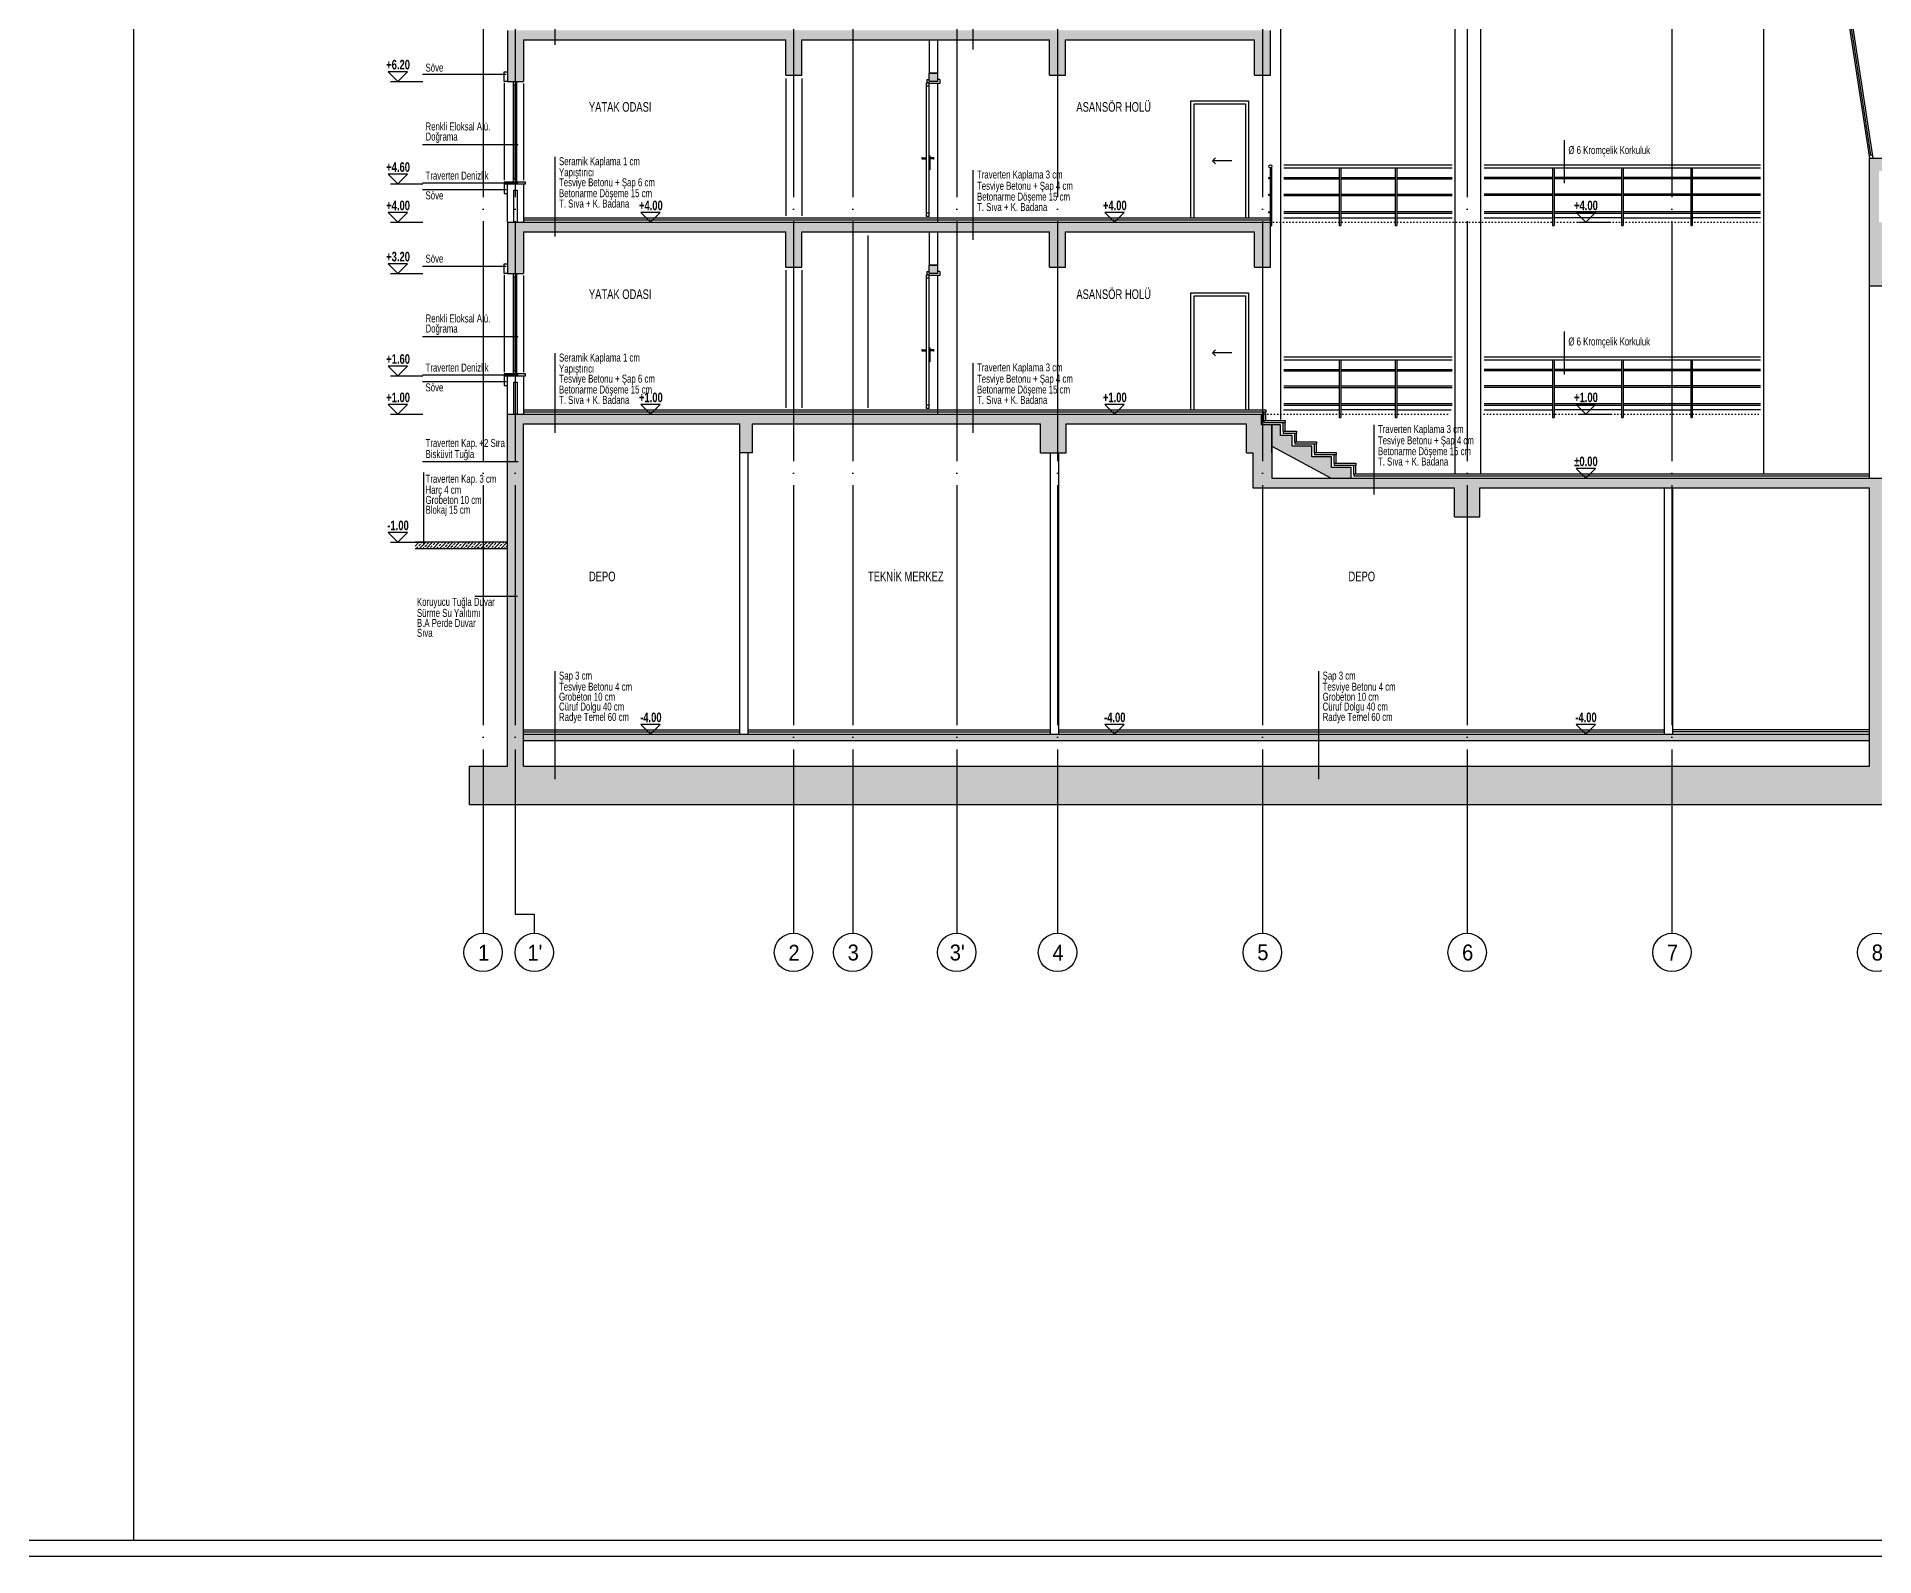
# Model space of a CAD drawing. Extents: x 460786 to 545292, y 30998 to 41694.
# Drawn here: x 505589 to 508460, y 37194 to 39568 of the extents above; entities that cross this region are included whole.
import ezdxf
from ezdxf.enums import TextEntityAlignment as Align

# ---------------------------------------------------------------- set-up
doc = ezdxf.new("R2010")
doc.units = 0
doc.header["$LTSCALE"] = 50
doc.header["$MEASUREMENT"] = 0
doc.linetypes.add('DASHDOT', pattern=[5.5, 5, -0.25, 0, -0.25])
doc.linetypes.add('DASHED', pattern=[0.1, 0, -0.1])
doc.layers.get('0').update_dxf_attribs({"linetype": 'CONTINUOUS'})
for name, color, linetype in [('A-Aks Balonu', 2, 'CONTINUOUS'), ('A-Aks Dikey', 12, 'DASHDOT'), ('A-Betonarme', 6, 'CONTINUOUS'), ('A-Cam', 160, 'CONTINUOUS'), ('A-Dash', 9, 'DASHED'), ('A-Duvar', 7, 'CONTINUOUS'), ('A-Gör 2', 40, 'CONTINUOUS'), ('A-Gör 3', 25, 'CONTINUOUS'), ('A-Gör 4', 75, 'CONTINUOUS'), ('A-Kaplama', 133, 'CONTINUOUS'), ('A-Kapı', 2, 'CONTINUOUS'), ('A-Kot', 3, 'CONTINUOUS'), ('A-Lejant', 23, 'CONTINUOUS'), ('A-Malzeme', 32, 'CONTINUOUS'), ('A-Tarama 1', 9, 'CONTINUOUS'), ('A-Yazı 1', 200, 'CONTINUOUS')]:
    doc.layers.add(name, color=color, linetype=linetype)
doc.styles.add('blkan', font='arial.ttf', dxfattribs={"width": 0.9, "height": 12.5})
doc.styles.get("Standard").update_dxf_attribs({"font": 'arial.ttf', "width": 0.9})
doc.styles.add('YAZI', font='arialbd.ttf', dxfattribs={"width": 0.9, "height": 150})
pattern_1 = [(225, (46068.436, 5507.0595), (5.30330086, -5.30330086), []), (225, (46063.133, 5507.0595), (5.30330086, -5.30330086), [3.75, -1.875])]

# ---------------------------------------------------------------- blocks, each defined once
blk = doc.blocks.new('aks')
blk.add_circle((-0.8, 38.6), 60)
at = {"width": 0.9}
blk.add_attdef('AKSNO', text='', height=50, dxfattribs=at).set_placement((-0.8, 38.6), align=Align.MIDDLE_CENTER)
blk = doc.blocks.new('A$C669F49F8')
at = {"layer": 'A-Betonarme', "ltscale": 20}
blk.add_line((24.7, 220), (11.7, 220), dxfattribs=at)
at = {"layer": 'A-Kapı', "ltscale": 20}
for p, q in [((11.7, 218), (7.5, 218)), ((7.5, 9), (7.5, 218)), ((11.7, 212.8), (7.5, 212.8)), ((8.2, 223), (8.2, 218)), ((8.2, 223), (11.7, 223)), ((8.2, 218), (11.7, 218)), ((11.7, 9), (11.7, 218)), ((11.7, 218), (11.7, 217)), ((28.2, 217), (11.7, 217)), ((28.2, 223), (24.7, 223)), ((24.7, 217), (24.7, 0)), ((28.2, 223), (28.2, 217)), ((11.7, 14.2), (7.5, 14.2)), ((11.7, 9), (7.5, 9))]:
    blk.add_line(p, q, dxfattribs=at)
at = {"layer": 'A-Kapı'}
for p, q in [((1, 101), (2, 101)), ((1, 101), (5.7, 101)), ((1, 99), (5.7, 99)), ((5.7, 101), (5.7, 99)), ((6.7, 100.9), (5.7, 100.9)), ((6.7, 99.1), (5.7, 99.1)), ((6.7, 104), (6.7, 82)), ((6.7, 104), (7.5, 104)), ((12.5, 104), (11.7, 104)), ((12.5, 104), (12.5, 82)), ((12.5, 100.9), (13.5, 100.9)), ((12.5, 99.1), (13.5, 99.1)), ((13.5, 101), (13.5, 99)), ((18.2, 101), (13.5, 101)), ((18.2, 99), (13.5, 99)), ((18.2, 101), (17.2, 101)), ((6.7, 82), (7.5, 82)), ((12.5, 82), (11.7, 82))]:
    blk.add_line(p, q, dxfattribs=at)
for centre, start, end in [((1, 100), 90, 270), ((18.2, 100), 270, 90)]:
    blk.add_arc(centre, 1, start, end, dxfattribs=at)
blk = doc.blocks.new('kot-k')
for p, q in [((9.4, 0), (-32.7, 0)), ((-12.6, 12.6), (12.6, 12.6)), ((0, 0), (-12.6, 12.6)), ((0, 0), (12.6, 12.6))]:
    blk.add_line(p, q)
at = {"style": 'YAZI', "width": 0.7}
blk.add_attdef('KOT', text='', height=12.5, dxfattribs=at).set_placement((0, 22), align=Align.MIDDLE_CENTER)

msp = doc.modelspace()

# ---------------------------------------------------------------- hatches: boundary and pattern name
at = {"layer": 'A-Tarama 1'}
h = msp.add_hatch(dxfattribs=at)
h.set_pattern_fill('ANSI33', color=256, scale=30, angle=180, style=0)
h.set_pattern_definition(pattern_1)
h.paths.add_polyline_path([(515771.99, 38428.33), (515711.99, 38428.33), (515711.99, 38878.33), (514555.52, 38878.33), (514555.52, 38833.33), (513227.52, 38833.33), (513227.52, 38878.33), (511390.02, 38878.33), (511390.02, 38818.33), (511420.02, 38818.33), (511420.02, 38863.33), (511840.52, 38863.33), (511840.52, 38818.33), (511870.52, 38818.33), (511870.52, 38863.33), (512292.52, 38863.33), (512292.52, 38818.33), (512322.52, 38818.33), (512322.52, 38863.33), (512745.52, 38863.33), (512745.52, 38818.33), (512775.52, 38818.33), (512775.52, 38863.33), (513197.52, 38863.33), (513197.52, 38818.33), (513227.52, 38818.33), (514585.52, 38818.33), (514585.52, 38863.33), (515008.52, 38863.33), (515008.52, 38818.33), (515038.52, 38818.33), (515038.52, 38863.33), (515460.52, 38863.33), (515460.52, 38818.33), (515490.52, 38818.33), (515490.52, 38863.33), (515686.95, 38863.33), (515686.95, 38428.33), (508507.02, 38428.33), (508507.02, 38863.33), (508793.52, 38863.33), (508793.52, 38818.33), (508833.52, 38818.33), (508833.52, 38863.33), (509113.52, 38863.33), (509113.52, 38818.33), (509153.52, 38818.33), (509153.52, 38863.33), (509426.02, 38863.33), (509426.02, 38818.33), (509466.02, 38818.33), (509466.02, 38878.33), (508482.02, 38878.33), (508482.02, 38428.33), (508477.02, 38428.33), (508477.02, 38878.33), (507518.52, 38878.33), (507518.52, 38961.63), (507502.02, 38961.63), (507502.02, 38978.33), (506324.02, 38978.33), (506324.02, 38428.33), (506264.02, 38428.33), (506264.02, 38368.33), (515771.99, 38368.33)])
h.paths.add_polyline_path([(506349.02, 38428.33), (506349.02, 38963.33), (506687.02, 38963.33), (506687.02, 38918.33), (506707.02, 38918.33), (506707.02, 38963.33), (507157.02, 38963.33), (507157.02, 38918.33), (507197.02, 38918.33), (507197.02, 38963.33), (507478.52, 38963.33), (507478.52, 38918.33), (507488.52, 38918.33), (507488.52, 38863.33), (507803.52, 38863.33), (507803.52, 38818.33), (507843.52, 38818.33), (507843.52, 38863.33), (508452.02, 38863.33), (508452.02, 38428.33)], flags=16)
h.paths.add_polyline_path([(507611.81, 38911.65), (507581.02, 38911.65), (507581.02, 38928.31), (507550.1, 38928.31), (507550.1, 38944.97), (507532.02, 38944.97), (507532.02, 38961.63), (507518.52, 38961.63), (507518.52, 38928.32), (507611.09, 38878.33), (507642.49, 38878.33), (507642.49, 38894.99), (507611.81, 38894.99)], flags=16)
h.paths.add_polyline_path([(506784.02, 39263.33), (507171.02, 39263.33), (507171.02, 39208.33), (507196.02, 39208.33), (507196.02, 39263.33), (507491.02, 39263.33), (507491.02, 39208.33), (507516.02, 39208.33), (507516.02, 39278.33), (506324.02, 39278.33), (506324.02, 39198.33), (506349.02, 39198.33), (506349.02, 39263.33), (506759.02, 39263.33), (506759.02, 39208.33), (506784.02, 39208.33)])
h.paths.add_polyline_path([(506996.02, 39211.33), (506983.02, 39211.33), (506983.02, 39198.33), (506996.02, 39198.33)], flags=17)
h.paths.add_polyline_path([(506784.02, 39563.33), (507171.02, 39563.33), (507171.02, 39508.33), (507196.02, 39508.33), (507196.02, 39563.33), (507491.02, 39563.33), (507491.02, 39508.33), (507516.02, 39508.33), (507516.02, 39578.33), (506324.02, 39578.33), (506324.02, 39498.33), (506349.02, 39498.33), (506349.02, 39563.33), (506759.02, 39563.33), (506759.02, 39508.33), (506784.02, 39508.33)])
h.paths.add_polyline_path([(506996.02, 39511.33), (506983.02, 39511.33), (506983.02, 39498.33), (506996.02, 39498.33)], flags=17)
h.paths.add_polyline_path([(506784.02, 39863.33), (507171.02, 39863.33), (507171.02, 39808.33), (507196.02, 39808.33), (507196.02, 39863.33), (507491.02, 39863.33), (507491.02, 39808.33), (507516.02, 39808.33), (507516.02, 39878.33), (506324.02, 39878.33), (506324.02, 39798.33), (506349.02, 39798.33), (506349.02, 39863.33), (506759.02, 39863.33), (506759.02, 39808.33), (506784.02, 39808.33)])
h.paths.add_polyline_path([(506784.02, 40163.33), (507171.02, 40163.33), (507171.02, 40108.33), (507196.02, 40108.33), (507196.02, 40163.33), (507491.02, 40163.33), (507491.02, 40108.33), (507516.02, 40108.33), (507516.02, 40178.33), (506324.02, 40178.33), (506324.02, 40098.33), (506349.02, 40098.33), (506349.02, 40163.33), (506759.02, 40163.33), (506759.02, 40108.33), (506784.02, 40108.33)])
h.paths.add_polyline_path([(506996.02, 40111.33), (506983.02, 40111.33), (506983.02, 40098.33), (506996.02, 40098.33)], flags=17)
h.paths.add_polyline_path([(506996.02, 39811.33), (506983.02, 39811.33), (506983.02, 39798.33), (506996.02, 39798.33)], flags=17)
h.paths.add_polyline_path([(507196.02, 40463.33), (507491.02, 40463.33), (507491.02, 40408.33), (507532.02, 40408.33), (507532.02, 40428.33), (507516.02, 40428.33), (507516.02, 40478.33), (506299.02, 40478.33), (506299.02, 40638.33), (506249.02, 40638.33), (506249.02, 40618.33), (506274.02, 40618.33), (506274.02, 40428.33), (506299.02, 40428.33), (506299.02, 40463.33), (506324.02, 40463.33), (506324.02, 40398.33), (506349.02, 40398.33), (506349.02, 40463.33), (506759.02, 40463.33), (506759.02, 40408.33), (506784.02, 40408.33), (506784.02, 40463.33), (507171.02, 40463.33), (507171.02, 40408.33), (507196.02, 40408.33)])
h.paths.add_polyline_path([(506996.02, 40411.33), (506983.02, 40411.33), (506983.02, 40398.33), (506996.02, 40398.33)], flags=17)
h.paths.add_polyline_path([(507196.02, 40743.33), (507171.02, 40743.33), (507171.02, 40718.33), (507196.02, 40718.33)])
h.paths.add_polyline_path([(507516.02, 40858.33), (507491.02, 40858.33), (507491.02, 40798.33), (507196.02, 40798.33), (507196.02, 40858.33), (507171.02, 40858.33), (507171.02, 40783.33), (507516.02, 40783.33)])
h.paths.add_polyline_path([(508833.52, 39338.33), (508808.52, 39338.33), (508808.52, 39278.33), (508482.02, 39278.33), (508482.02, 39178.33), (508507.02, 39178.33), (508507.02, 39263.33), (508808.52, 39263.33), (508808.52, 39178.33), (508833.52, 39178.33)])
h.paths.add_polyline_path([(508477.02, 39278.33), (508467.02, 39278.33), (508467.02, 39358.33), (508502.02, 39358.33), (508502.02, 39378.33), (508477.02, 39378.33), (508452.02, 39378.33), (508452.02, 39278.33), (508452.02, 39178.33), (508477.02, 39178.33)])
h.paths.add_polyline_path([(511385.02, 39278.33), (510023.52, 39278.33), (510023.52, 39438.33), (509998.52, 39438.33), (509998.52, 39278.33), (509138.18, 39278.33), (509138.18, 39338.33), (509113.18, 39338.33), (509113.18, 39178.33), (509138.18, 39178.33), (509138.18, 39263.33), (509436.02, 39263.33), (509436.02, 39218.33), (509466.02, 39218.33), (509466.02, 39263.33), (509998.52, 39263.33), (509998.52, 39218.33), (510028.52, 39218.33), (510028.52, 39263.33), (510451.52, 39263.33), (510451.52, 39218.33), (510481.52, 39218.33), (510481.52, 39263.33), (510904.52, 39263.33), (510904.52, 39218.33), (510934.52, 39218.33), (510934.52, 39263.33), (511355.02, 39263.33), (511355.02, 39218.33), (511385.02, 39218.33)])
h.paths.add_polyline_path([(510033.52, 38863.33), (510446.52, 38863.33), (510446.52, 38818.33), (510486.52, 38818.33), (510486.52, 38863.33), (510899.52, 38863.33), (510899.52, 38818.33), (510939.52, 38818.33), (510939.52, 38863.33), (511355.02, 38863.33), (511355.02, 38698.33), (511385.02, 38698.33), (511385.02, 38878.33), (509993.52, 38878.33), (509993.52, 38818.33), (510033.52, 38818.33)], flags=17)
h.paths.add_polyline_path([(515686.95, 38478.33), (508507.02, 38478.33), (508507.02, 38468.33), (515686.95, 38468.33)], flags=17)
h.paths.add_polyline_path([(513454.02, 39423.33), (513529.77, 39423.33), (513529.77, 39318.33), (513559.77, 39318.33), (513559.77, 39423.33), (513650.52, 39423.33), (513650.52, 39318.33), (513680.52, 39318.33), (513680.52, 39423.33), (513770.77, 39423.33), (513770.77, 39318.33), (513800.77, 39318.33), (513800.77, 39423.33), (513876.52, 39423.33), (513876.52, 39318.33), (513906.52, 39318.33), (513906.52, 39423.33), (513982.27, 39423.33), (513982.27, 39318.33), (514012.27, 39318.33), (514012.27, 39423.33), (514102.52, 39423.33), (514102.52, 39318.33), (514132.52, 39318.33), (514132.52, 39423.33), (514223.27, 39423.33), (514223.27, 39318.33), (514253.27, 39318.33), (514253.27, 39423.33), (514329.02, 39423.33), (514329.02, 39318.33), (514359.02, 39318.33), (514359.02, 39423.33), (514434.77, 39423.33), (514434.77, 39318.33), (514464.77, 39318.33), (514464.77, 39423.33), (514555.52, 39423.33), (514555.52, 39318.33), (514605.52, 39318.33), (514605.52, 39363.33), (515008.52, 39363.33), (515008.52, 39198.33), (515038.52, 39198.33), (515038.52, 39263.33), (515460.52, 39263.33), (515460.52, 39218.33), (515490.52, 39218.33), (515490.52, 39263.33), (515681.99, 39263.33), (515681.99, 39178.33), (515711.99, 39178.33), (515711.99, 39418.33), (515746.99, 39418.33), (515746.99, 39438.33), (515681.99, 39438.33), (515681.99, 39278.33), (515038.52, 39278.33), (515038.52, 39378.33), (515038.52, 39416.33), (515018.52, 39416.33), (515018.52, 39378.33), (514605.52, 39378.33), (514605.52, 39458.33), (514555.52, 39458.33), (514555.52, 39438.33), (513227.52, 39438.33), (513227.52, 39458.33), (513177.52, 39458.33), (513177.52, 39378.33), (512765.52, 39378.33), (512765.52, 39416.33), (512745.52, 39416.33), (512745.52, 39378.33), (512745.52, 39278.33), (511390.02, 39278.33), (511390.02, 39218.33), (511420.02, 39218.33), (511420.02, 39263.33), (511840.52, 39263.33), (511840.52, 39218.33), (511870.52, 39218.33), (511870.52, 39263.33), (512292.52, 39263.33), (512292.52, 39218.33), (512322.52, 39218.33), (512322.52, 39263.33), (512745.52, 39263.33), (512745.52, 39198.33), (512775.52, 39198.33), (512775.52, 39363.33), (513177.52, 39363.33), (513177.52, 39318.33), (513227.52, 39318.33), (513227.52, 39423.33), (513318.27, 39423.33), (513318.27, 39318.33), (513348.27, 39318.33), (513348.27, 39423.33), (513424.02, 39423.33), (513424.02, 39318.33), (513454.02, 39318.33)])
h.paths.add_polyline_path([(512322.52, 39126.33), (512309.52, 39126.33), (512309.52, 39113.33), (512322.52, 39113.33)])
h.paths.add_polyline_path([(512758.52, 39126.33), (512745.52, 39126.33), (512745.52, 39113.33), (512758.52, 39113.33)])
h.paths.add_polyline_path([(515038.52, 39126.33), (515025.52, 39126.33), (515025.52, 39113.33), (515038.52, 39113.33)])
h = msp.add_hatch(dxfattribs=at)
h.set_pattern_fill('ANSI33', color=256, scale=30, angle=180, style=0)
h.set_pattern_definition([(225, (46068.436, 5407.0595), (5.30330086, -5.30330086), []), (225, (46063.133, 5407.0595), (5.30330086, -5.30330086), [3.75, -1.875])])
h.paths.add_polyline_path([(506286.02, 38778.33), (506179.89, 38778.33), (506179.89, 38768.33), (506286.02, 38768.33)])
h.paths.add_polyline_path([(506324.02, 38778.33), (506286.02, 38778.33), (506286.02, 38768.33), (506324.02, 38768.33)])
h = msp.add_hatch(dxfattribs=at)
h.set_pattern_fill('ANSI33', color=256, scale=30, angle=180, style=0)
h.set_pattern_definition(pattern_1)
h.paths.add_polyline_path([(508452.02, 38478.33), (506349.02, 38478.33), (506349.02, 38468.33), (508452.02, 38468.33)])

# ---------------------------------------------------------------- linework, layer by layer
at = {"layer": 'A-Aks Dikey', "ltscale": 1.5}
for p, q in [((506286.02, 40930.33), (506286.02, 38167.38)), ((506336.02, 40930.33), (506336.02, 38197.38)), ((506771.02, 40930.33), (506771.02, 38167.38)), ((506771.02, 40930.33), (506771.02, 38167.38)), ((506863.52, 40930.33), (506863.52, 38167.38)), ((507026.02, 40930.33), (507026.02, 38167.38)), ((507183.52, 40930.33), (507183.52, 38167.38)), ((507503.52, 40930.33), (507503.52, 38167.38)), ((507823.52, 40930.33), (507823.52, 38167.38)), ((508143.52, 40930.33), (508143.52, 38167.38)), ((506336.02, 38197.38), (506366.02, 38197.38)), ((506366.02, 38197.38), (506366.02, 38167.38))]:
    msp.add_line(p, q, dxfattribs=at)
at = {"layer": 'A-Betonarme'}
for p, q in [((506324.02, 39578.33), (506324.02, 39498.33)), ((506349.02, 39563.33), (506759.02, 39563.33)), ((506349.02, 39563.33), (506349.02, 39498.33)), ((506759.02, 39508.33), (506759.02, 39563.33)), ((506784.02, 39508.33), (506784.02, 39563.33)), ((506784.02, 39563.33), (507171.02, 39563.33)), ((507171.02, 39508.33), (507171.02, 39563.33)), ((507196.02, 39563.33), (507491.02, 39563.33)), ((507196.02, 39508.33), (507196.02, 39563.33)), ((507491.02, 39508.33), (507491.02, 39563.33)), ((507516.02, 39508.33), (507516.02, 39578.33)), ((506759.02, 39508.33), (506784.02, 39508.33)), ((506996.02, 39511.33), (506983.02, 39511.33)), ((506996.02, 39511.33), (506983.02, 39511.33)), ((507171.02, 39508.33), (507196.02, 39508.33)), ((507491.02, 39508.33), (507516.02, 39508.33)), ((506324.02, 39498.33), (506349.02, 39498.33)), ((506996.02, 39498.33), (506983.02, 39498.33)), ((506996.02, 39498.33), (506983.02, 39498.33)), ((506324.02, 39278.33), (507516.02, 39278.33)), ((506324.02, 39278.33), (506324.02, 39198.33)), ((507516.02, 39208.33), (507516.02, 39278.33)), ((508452.02, 39178.33), (508452.02, 39278.33)), ((506349.02, 39263.33), (506759.02, 39263.33)), ((506349.02, 39263.33), (506349.02, 39198.33)), ((506759.02, 39208.33), (506759.02, 39263.33)), ((506784.02, 39208.33), (506784.02, 39263.33)), ((506784.02, 39263.33), (507171.02, 39263.33)), ((507171.02, 39208.33), (507171.02, 39263.33)), ((507196.02, 39263.33), (507491.02, 39263.33)), ((507196.02, 39208.33), (507196.02, 39263.33)), ((507491.02, 39208.33), (507491.02, 39263.33)), ((506324.02, 39198.33), (506349.02, 39198.33)), ((506759.02, 39208.33), (506784.02, 39208.33)), ((506996.02, 39211.33), (506983.02, 39211.33)), ((506996.02, 39198.33), (506983.02, 39198.33)), ((507171.02, 39208.33), (507196.02, 39208.33)), ((507491.02, 39208.33), (507516.02, 39208.33)), ((506324.02, 38978.33), (507502.02, 38978.33)), ((506324.02, 38428.33), (506324.02, 38978.33)), ((506349.02, 38963.33), (506687.02, 38963.33)), ((506349.02, 38428.33), (506349.02, 38963.33)), ((506687.02, 38918.33), (506687.02, 38963.33)), ((506707.02, 38963.33), (507157.02, 38963.33)), ((506707.02, 38918.33), (506707.02, 38963.33)), ((507157.02, 38918.33), (507157.02, 38963.33)), ((507197.02, 38963.33), (507478.52, 38963.33)), ((507197.02, 38918.33), (507197.02, 38963.33)), ((507478.52, 38918.33), (507478.52, 38963.33)), ((507502.02, 38961.63), (507502.02, 38978.33)), ((507532.02, 38961.63), (507502.02, 38961.63)), ((507518.52, 38961.63), (507518.52, 38878.33)), ((507518.52, 38918.33), (507518.52, 38961.63)), ((507532.02, 38944.97), (507532.02, 38961.63)), ((507550.1, 38944.97), (507532.02, 38944.97)), ((507550.1, 38928.31), (507550.1, 38944.97)), ((506707.02, 38918.33), (506687.02, 38918.33)), ((507157.02, 38918.33), (507197.02, 38918.33)), ((507478.52, 38918.33), (507488.52, 38918.33)), ((507488.52, 38918.33), (507488.52, 38863.33)), ((507518.52, 38928.32), (507611.09, 38878.33)), ((507581.02, 38928.31), (507550.1, 38928.31)), ((507581.02, 38911.65), (507581.02, 38928.31)), ((507611.81, 38911.65), (507581.02, 38911.65)), ((507611.81, 38894.99), (507611.81, 38911.65)), ((507518.52, 38878.33), (508477.02, 38878.33)), ((507642.49, 38894.99), (507611.81, 38894.99)), ((507642.49, 38878.33), (507642.49, 38894.99)), ((507488.52, 38863.33), (507803.52, 38863.33)), ((507803.52, 38818.33), (507803.52, 38863.33)), ((507843.52, 38863.33), (508452.02, 38863.33)), ((507843.52, 38818.33), (507843.52, 38863.33)), ((508452.02, 38428.33), (508452.02, 38863.33)), ((507803.52, 38818.33), (507843.52, 38818.33)), ((506324.02, 38778.33), (506179.89, 38778.33)), ((506324.02, 38768.33), (506179.89, 38768.33)), ((506349.02, 38478.33), (508452.02, 38478.33)), ((506349.02, 38468.33), (508452.02, 38468.33)), ((506264.02, 38428.33), (506324.02, 38428.33)), ((506264.02, 38428.33), (506264.02, 38368.33)), ((506349.02, 38428.33), (508452.02, 38428.33)), ((506264.02, 38368.33), (515771.99, 38368.33))]:
    msp.add_line(p, q, dxfattribs=at)
for points in [[(506983.02, 39511.33), (506996.02, 39511.33), (506996.02, 39498.33), (506983.02, 39498.33)], [(506983.02, 39511.33), (506996.02, 39511.33), (506996.02, 39498.33), (506983.02, 39498.33)], [(506983.02, 39211.33), (506996.02, 39211.33), (506996.02, 39198.33), (506983.02, 39198.33)]]:
    msp.add_lwpolyline(points, close=True, dxfattribs=at)
msp.add_lwpolyline([(508477.02, 39178.33), (508452.02, 39178.33), (508452.02, 39278.33), (508452.02, 39378.33), (508477.02, 39378.33), (508502.02, 39378.33)], dxfattribs=at)
at = {"layer": 'A-Cam'}
for p, q in [((508294.46, 40408.33), (508452.02, 39378.33)), ((508297.7, 40403.71), (508453.73, 39383.65)), ((508299.52, 40408.33), (508457.08, 39378.33)), ((506333.52, 39341.33), (506333.52, 39498.33)), ((506333.52, 39493.33), (506338.52, 39493.33)), ((506336.02, 39346.33), (506336.02, 39493.33)), ((506338.52, 39341.33), (506338.52, 39498.33)), ((508451.26, 39383.28), (508456.21, 39384.03)), ((506333.52, 39346.33), (506338.52, 39346.33)), ((506333.52, 39041.33), (506333.52, 39198.33)), ((506333.52, 39193.33), (506338.52, 39193.33)), ((506336.02, 39046.33), (506336.02, 39193.33)), ((506338.52, 39041.33), (506338.52, 39198.33)), ((506333.52, 39046.33), (506338.52, 39046.33))]:
    msp.add_line(p, q, dxfattribs=at)
at = {"layer": 'A-Dash'}
for p, q in [((507516.02, 39278.33), (508282.02, 39278.33)), ((507502.02, 38978.33), (507800.02, 38978.33)), ((507850.02, 38978.33), (508287.02, 38978.33))]:
    msp.add_line(p, q, dxfattribs=at)
at = {"layer": 'A-Duvar'}
for p, q in [((506983.02, 39563.33), (506983.02, 39511.33)), ((506996.02, 39563.33), (506996.02, 39511.33)), ((506324.02, 39278.33), (506324.02, 39338.33)), ((506349.02, 39338.33), (506349.02, 39278.33)), ((506334.02, 39278.33), (506334.02, 39328.33)), ((506334.02, 39328.33), (506339.02, 39328.33)), ((506339.02, 39328.33), (506339.02, 39278.33)), ((506983.02, 39263.33), (506983.02, 39211.33)), ((506996.02, 39263.33), (506996.02, 39211.33)), ((508452.02, 38878.33), (508452.02, 39178.33)), ((506324.02, 38978.33), (506324.02, 39038.33)), ((506334.02, 38978.33), (506334.02, 39028.33)), ((506334.02, 39028.33), (506339.02, 39028.33)), ((506339.02, 39028.33), (506339.02, 38978.33)), ((506349.02, 39038.33), (506349.02, 38978.33)), ((506687.02, 38478.33), (506687.02, 38918.33)), ((506700.02, 38478.33), (506700.02, 38918.33)), ((507172.02, 38918.33), (507172.02, 38478.33)), ((507185.02, 38918.33), (507185.02, 38478.33)), ((508132.02, 38478.33), (508132.02, 38863.33)), ((508145.02, 38478.33), (508145.02, 38863.33))]:
    msp.add_line(p, q, dxfattribs=at)
at = {"layer": 'A-Gör 2'}
for p, q in [((507532.02, 40403.54), (507532.02, 38970.15)), ((507805.02, 38885.33), (507805.02, 40408.33)), ((507845.02, 38885.33), (507845.02, 40408.33)), ((506319.02, 39338.33), (506349.02, 39338.33)), ((506319.02, 39038.33), (506349.02, 39038.33))]:
    msp.add_line(p, q, dxfattribs=at)
for points in [[(506324.02, 39498.33), (506319.02, 39498.33), (506319.02, 39513.33), (506324.02, 39513.33)], [(506349.02, 39338.33), (506352.02, 39338.33), (506352.02, 39341.33), (506319.02, 39341.33), (506319.02, 39338.33)], [(506324.02, 39338.33), (506319.02, 39338.33), (506319.02, 39323.33), (506324.02, 39323.33)], [(506324.02, 39198.33), (506319.02, 39198.33), (506319.02, 39213.33), (506324.02, 39213.33)], [(506349.02, 39038.33), (506352.02, 39038.33), (506352.02, 39041.33), (506319.02, 39041.33), (506319.02, 39038.33)], [(506324.02, 39038.33), (506319.02, 39038.33), (506319.02, 39023.33), (506324.02, 39023.33)]]:
    msp.add_lwpolyline(points, dxfattribs=at)
for points in [[(506319.02, 39513.33), (506324.02, 39513.33), (506324.02, 39498.33), (506319.02, 39498.33)], [(506319.02, 39323.33), (506324.02, 39323.33), (506324.02, 39338.33), (506319.02, 39338.33)], [(506319.02, 39213.33), (506324.02, 39213.33), (506324.02, 39198.33), (506319.02, 39198.33)], [(506319.02, 39023.33), (506324.02, 39023.33), (506324.02, 39038.33), (506319.02, 39038.33)]]:
    msp.add_lwpolyline(points, close=True, dxfattribs=at)
at = {"layer": 'A-Gör 3'}
for p, q in [((508287.02, 38885.33), (508287.02, 40408.33)), ((506319.02, 39496.05), (506319.02, 39344.33)), ((506349.02, 39495.33), (506349.02, 39344.33)), ((506759.02, 39503.33), (506759.02, 39288.33)), ((506784.02, 39503.33), (506784.02, 39288.33)), ((507425.5, 39374.33), (507430.24, 39379.07)), ((507455.97, 39374.33), (507425.5, 39374.33)), ((507425.5, 39374.33), (507430.24, 39369.6)), ((507537.02, 39285.33), (507623.44, 39285.33)), ((507625.94, 39285.33), (507711.1, 39285.33)), ((507713.6, 39285.33), (507800.02, 39285.33)), ((507850.02, 39285.33), (507956.77, 39285.33)), ((508064.77, 39285.33), (507959.27, 39285.33)), ((508067.27, 39285.33), (508172.77, 39285.33)), ((508282.02, 39285.33), (508175.27, 39285.33)), ((506887.02, 39257.94), (506887.02, 38988.33)), ((506319.02, 39196.05), (506319.02, 39044.33)), ((506349.02, 39195.33), (506349.02, 39044.33)), ((506759.02, 39203.33), (506759.02, 38988.33)), ((506784.02, 39203.33), (506784.02, 38988.33)), ((507425.5, 39074.33), (507430.24, 39079.07)), ((507455.97, 39074.33), (507425.5, 39074.33)), ((507425.5, 39074.33), (507430.24, 39069.6)), ((507536.43, 38985.33), (507623.44, 38985.33)), ((507711.1, 38985.33), (507625.94, 38985.33)), ((507713.6, 38985.33), (507798.77, 38985.33)), ((507850.02, 38985.33), (507956.77, 38985.33)), ((508064.77, 38985.33), (507959.27, 38985.33)), ((508067.27, 38985.33), (508172.77, 38985.33)), ((508282.02, 38985.33), (508175.27, 38985.33))]:
    msp.add_line(p, q, dxfattribs=at)
for points in [[(507392.02, 39285.33), (507392.02, 39468.33), (507482.02, 39468.33), (507482.02, 39285.33)], [(507397.02, 39285.33), (507397.02, 39463.33), (507477.02, 39463.33), (507477.02, 39285.33)], [(507392.02, 38985.33), (507392.02, 39168.33), (507482.02, 39168.33), (507482.02, 38985.33)], [(507397.02, 38985.33), (507397.02, 39163.33), (507477.02, 39163.33), (507477.02, 38985.33)]]:
    msp.add_lwpolyline(points, dxfattribs=at)
at = {"layer": 'A-Gör 4'}
for p, q in [((507516.02, 39273.33), (507516.02, 39363.33)), ((507516.02, 39363.33), (507518.52, 39363.33)), ((507518.52, 39273.33), (507518.52, 39363.33)), ((507537.02, 39368.33), (507800.02, 39368.33)), ((507537.02, 39363.33), (507800.02, 39363.33)), ((507623.44, 39363.33), (507623.44, 39273.33)), ((507625.94, 39363.33), (507625.94, 39273.33)), ((507711.1, 39363.33), (507711.1, 39273.33)), ((507713.6, 39363.33), (507713.6, 39273.33)), ((507850.02, 39368.33), (508282.02, 39368.33)), ((507850.02, 39363.33), (508282.02, 39363.33)), ((507956.77, 39363.33), (507956.77, 39273.33)), ((507959.27, 39363.33), (507959.27, 39273.33)), ((508064.77, 39363.33), (508064.77, 39273.33)), ((508067.27, 39363.33), (508067.27, 39273.33)), ((508172.77, 39363.33), (508172.77, 39273.33)), ((508175.27, 39363.33), (508175.27, 39273.33)), ((507537.02, 39348.58), (507623.44, 39348.58)), ((507537.02, 39346.08), (507623.44, 39346.08)), ((507625.94, 39348.58), (507711.1, 39348.58)), ((507625.94, 39346.08), (507711.1, 39346.08)), ((507713.6, 39348.58), (507800.02, 39348.58)), ((507713.6, 39346.08), (507800.02, 39346.08)), ((507956.77, 39348.58), (507850.02, 39348.58)), ((507956.77, 39346.08), (507850.02, 39346.08)), ((508064.77, 39348.58), (507959.27, 39348.58)), ((508064.77, 39346.08), (507959.27, 39346.08)), ((508172.77, 39348.58), (508067.27, 39348.58)), ((508172.77, 39346.08), (508067.27, 39346.08)), ((508282.02, 39348.58), (508175.27, 39348.58)), ((508282.02, 39346.08), (508175.27, 39346.08)), ((507537.02, 39322.58), (507623.44, 39322.58)), ((507537.02, 39320.08), (507623.44, 39320.08)), ((507625.94, 39322.58), (507711.1, 39322.58)), ((507625.94, 39320.08), (507711.1, 39320.08)), ((507713.6, 39322.58), (507800.02, 39322.58)), ((507713.6, 39320.08), (507800.02, 39320.08)), ((507956.77, 39322.58), (507850.02, 39322.58)), ((507956.77, 39320.08), (507850.02, 39320.08)), ((508064.77, 39322.58), (507959.27, 39322.58)), ((508064.77, 39320.08), (507959.27, 39320.08)), ((508172.77, 39322.58), (508067.27, 39322.58)), ((508172.77, 39320.08), (508067.27, 39320.08)), ((508282.02, 39322.58), (508175.27, 39322.58)), ((508282.02, 39320.08), (508175.27, 39320.08)), ((507537.02, 39295.33), (507623.44, 39295.33)), ((507537.02, 39292.83), (507623.44, 39292.83)), ((507625.94, 39295.33), (507711.1, 39295.33)), ((507625.94, 39292.83), (507711.1, 39292.83)), ((507713.6, 39295.33), (507800.02, 39295.33)), ((507713.6, 39292.83), (507800.02, 39292.83)), ((507850.02, 39295.33), (507956.77, 39295.33)), ((507850.02, 39292.83), (507956.77, 39292.83)), ((507959.27, 39295.33), (508064.77, 39295.33)), ((507959.27, 39292.83), (508064.77, 39292.83)), ((508067.27, 39295.33), (508172.77, 39295.33)), ((508067.27, 39292.83), (508172.77, 39292.83)), ((508175.27, 39295.33), (508282.02, 39295.33)), ((508175.27, 39292.83), (508282.02, 39292.83)), ((507516.02, 39273.33), (507518.52, 39273.33)), ((507623.44, 39273.33), (507625.94, 39273.33)), ((507711.1, 39273.33), (507713.6, 39273.33)), ((507956.77, 39273.33), (507959.27, 39273.33)), ((508064.77, 39273.33), (508067.27, 39273.33)), ((508172.77, 39273.33), (508175.27, 39273.33)), ((507537.02, 39068.33), (507800.02, 39068.33)), ((507537.02, 39063.33), (507800.02, 39063.33)), ((507537.02, 39048.58), (507623.44, 39048.58)), ((507537.02, 39046.08), (507623.44, 39046.08)), ((507623.44, 39063.33), (507623.44, 38973.33)), ((507625.94, 39063.33), (507625.94, 38973.33)), ((507625.94, 39048.58), (507711.1, 39048.58)), ((507625.94, 39046.08), (507711.1, 39046.08)), ((507711.1, 39063.33), (507711.1, 38973.33)), ((507713.6, 39063.33), (507713.6, 38973.33)), ((507713.6, 39048.58), (507800.02, 39048.58)), ((507713.6, 39046.08), (507800.02, 39046.08)), ((507850.02, 39068.33), (508282.02, 39068.33)), ((507850.02, 39063.33), (508282.02, 39063.33)), ((507956.77, 39048.58), (507850.02, 39048.58)), ((507956.77, 39046.08), (507850.02, 39046.08)), ((507956.77, 39063.33), (507956.77, 38973.33)), ((507959.27, 39063.33), (507959.27, 38973.33)), ((508064.77, 39048.58), (507959.27, 39048.58)), ((508064.77, 39046.08), (507959.27, 39046.08)), ((508064.77, 39063.33), (508064.77, 38973.33)), ((508067.27, 39063.33), (508067.27, 38973.33)), ((508172.77, 39048.58), (508067.27, 39048.58)), ((508172.77, 39046.08), (508067.27, 39046.08)), ((508172.77, 39063.33), (508172.77, 38973.33)), ((508175.27, 39063.33), (508175.27, 38973.33)), ((508282.02, 39048.58), (508175.27, 39048.58)), ((508282.02, 39046.08), (508175.27, 39046.08)), ((507537.02, 39022.58), (507623.44, 39022.58)), ((507537.02, 39020.08), (507623.44, 39020.08)), ((507625.94, 39022.58), (507711.1, 39022.58)), ((507625.94, 39020.08), (507711.1, 39020.08)), ((507713.6, 39022.58), (507800.02, 39022.58)), ((507713.6, 39020.08), (507800.02, 39020.08)), ((507956.77, 39022.58), (507850.02, 39022.58)), ((507956.77, 39020.08), (507850.02, 39020.08)), ((508064.77, 39022.58), (507959.27, 39022.58)), ((508064.77, 39020.08), (507959.27, 39020.08)), ((508172.77, 39022.58), (508067.27, 39022.58)), ((508172.77, 39020.08), (508067.27, 39020.08)), ((508282.02, 39022.58), (508175.27, 39022.58)), ((508282.02, 39020.08), (508175.27, 39020.08)), ((507537.02, 38995.33), (507623.44, 38995.33)), ((507537.02, 38992.83), (507623.44, 38992.83)), ((507625.94, 38995.33), (507711.1, 38995.33)), ((507625.94, 38992.83), (507711.1, 38992.83)), ((507713.6, 38995.33), (507800.02, 38995.33)), ((507713.6, 38992.83), (507800.02, 38992.83)), ((507850.02, 38995.33), (507956.77, 38995.33)), ((507850.02, 38992.83), (507956.77, 38992.83)), ((507959.27, 38995.33), (508064.77, 38995.33)), ((507959.27, 38992.83), (508064.77, 38992.83)), ((508067.27, 38995.33), (508172.77, 38995.33)), ((508067.27, 38992.83), (508172.77, 38992.83)), ((508175.27, 38995.33), (508282.02, 38995.33)), ((508175.27, 38992.83), (508282.02, 38992.83)), ((507623.44, 38973.33), (507625.94, 38973.33)), ((507711.1, 38973.33), (507713.6, 38973.33)), ((507956.77, 38973.33), (507959.27, 38973.33)), ((508064.77, 38973.33), (508067.27, 38973.33)), ((508172.77, 38973.33), (508175.27, 38973.33))]:
    msp.add_line(p, q, dxfattribs=at)
for centre, radius in [((507516.02, 39365.83), 2.5), ((507514.77, 39347.33), 1.25), ((507514.77, 39321.33), 1.25), ((507514.77, 39294.08), 1.25)]:
    msp.add_circle(centre, radius, dxfattribs=at)
at = {"layer": 'A-Kaplama'}
for p, q in [((506349.02, 39285.33), (507516.02, 39285.33)), ((506349.02, 39282.33), (507516.02, 39282.33)), ((506349.02, 38985.33), (507509.02, 38985.33)), ((506349.02, 38982.33), (507509.02, 38982.33)), ((507506.02, 38968.63), (507506.02, 38982.33)), ((507506.02, 38968.63), (507539.02, 38968.63)), ((507506.02, 38968.63), (507506.02, 38965.63)), ((507506.02, 38965.63), (507539.02, 38965.63)), ((507509.02, 38985.33), (507509.02, 38982.33)), ((507509.02, 38968.63), (507509.02, 38982.33)), ((507536.02, 38951.97), (507536.02, 38965.63)), ((507539.02, 38968.63), (507539.02, 38965.63)), ((507539.02, 38951.97), (507539.02, 38965.63)), ((507536.02, 38951.97), (507557.1, 38951.97)), ((507536.02, 38951.97), (507536.02, 38948.97)), ((507536.02, 38948.97), (507557.1, 38948.97)), ((507554.1, 38935.31), (507554.1, 38948.97)), ((507554.1, 38935.31), (507588.02, 38935.31)), ((507554.1, 38935.31), (507554.1, 38932.31)), ((507554.1, 38932.31), (507588.02, 38932.31)), ((507557.1, 38951.97), (507557.1, 38948.97)), ((507557.1, 38935.31), (507557.1, 38948.97)), ((507585.02, 38918.65), (507585.02, 38932.31)), ((507588.02, 38935.31), (507588.02, 38932.31)), ((507588.02, 38918.65), (507588.02, 38932.31)), ((507585.02, 38918.65), (507618.81, 38918.65)), ((507585.02, 38918.65), (507585.02, 38915.65)), ((507585.02, 38915.65), (507618.81, 38915.65)), ((507615.81, 38901.99), (507615.81, 38915.65)), ((507615.81, 38901.99), (507649.49, 38901.99)), ((507615.81, 38901.99), (507615.81, 38898.99)), ((507618.81, 38918.65), (507618.81, 38915.65)), ((507618.81, 38901.99), (507618.81, 38915.65)), ((507649.49, 38901.99), (507649.49, 38898.99)), ((507615.81, 38898.99), (507649.49, 38898.99)), ((507646.49, 38885.33), (507646.49, 38898.99)), ((507646.49, 38885.33), (508452.02, 38885.33)), ((507646.49, 38885.33), (507646.49, 38882.33)), ((507646.49, 38882.33), (508452.02, 38882.33)), ((507649.49, 38885.33), (507649.49, 38898.99)), ((506349.02, 38485.33), (506687.02, 38485.33)), ((506349.02, 38482.33), (506687.02, 38482.33)), ((506700.02, 38485.33), (507172.02, 38485.33)), ((506700.02, 38482.33), (507172.02, 38482.33)), ((507185.02, 38485.33), (508132.02, 38485.33)), ((507185.02, 38482.33), (508132.02, 38482.33)), ((508452.02, 38485.33), (508145.02, 38485.33)), ((508452.02, 38482.33), (508145.02, 38482.33))]:
    msp.add_line(p, q, dxfattribs=at)
at = {"layer": 'A-Lejant'}
msp.add_line((505740.54, 37218.81), (505740.54, 41668.81), dxfattribs=at)
msp.add_lwpolyline([(460786.15, 41693.81), (460786.15, 37193.81), (545291.84, 37193.81), (545291.84, 41693.81), (460786.15, 41693.81)], dxfattribs=at)
msp.add_lwpolyline([(460811.15, 41668.81), (460811.15, 37218.81), (545266.84, 37218.81), (545266.84, 41668.81)], close=True, dxfattribs=at)
at = {"layer": 'A-Malzeme'}
for p, q in [((506398.24, 39680.03), (506398.24, 39555.6)), ((507051.29, 39657.67), (507051.29, 39548.6)), ((506191.3, 39509.99), (506322.21, 39509.99)), ((506191.3, 39399.97), (506340.63, 39399.97)), ((507975.27, 39406.86), (507975.27, 39339.7)), ((506398.24, 39380.54), (506398.24, 39256.11)), ((506191.3, 39339.91), (506340.63, 39339.91)), ((507051.29, 39359.79), (507051.29, 39250.73)), ((506191.3, 39329.67), (506322.21, 39329.67)), ((506191.3, 39209.99), (506322.21, 39209.99)), ((507975.27, 39107.72), (507975.27, 39040.57)), ((506191.3, 39099.97), (506340.63, 39099.97)), ((506398.24, 39073.74), (506398.24, 38949.31)), ((507051.29, 39058.37), (507051.29, 38949.31)), ((506191.3, 39039.91), (506340.63, 39039.91)), ((506191.3, 39029.67), (506322.21, 39029.67)), ((507677.73, 38962.01), (507677.73, 38852.95)), ((506191.3, 38904.8), (506340.63, 38904.8)), ((506193.08, 38887.18), (506193.08, 38773.91)), ((506339.83, 38693.69), (506273.21, 38693.69)), ((506398.24, 38576.72), (506398.24, 38408.03)), ((507591.3, 38576.72), (507591.3, 38408.03))]:
    msp.add_line(p, q, dxfattribs=at)

# ---------------------------------------------------------------- block references
at = {"layer": 'A-Aks Balonu'}
ref = msp.add_blockref('aks', (506285.6, 38156.7), dxfattribs=dict(at, xscale=0.5, yscale=0.5, zscale=0.5, rotation=180))
ref.add_attrib('AKSNO', '1', dxfattribs={"layer": '0', "height": 25, "width": 0.9}).set_placement((506286.82, 38136.85), align=Align.MIDDLE_CENTER)
ref = msp.add_blockref('aks', (506365.6, 38156.7), dxfattribs=dict(at, xscale=0.5, yscale=0.5, zscale=0.5, rotation=180))
ref.add_attrib('AKSNO', "1'", dxfattribs={"layer": '0', "height": 25, "width": 0.9}).set_placement((506366.82, 38136.85), align=Align.MIDDLE_CENTER)
ref = msp.add_blockref('aks', (506770.6, 38156.7), dxfattribs=dict(at, xscale=0.5, yscale=0.5, zscale=0.5, rotation=180))
ref.add_attrib('AKSNO', '2', dxfattribs={"layer": '0', "height": 25, "width": 0.9}).set_placement((506771.82, 38136.85), align=Align.MIDDLE_CENTER)
ref = msp.add_blockref('aks', (506863.1, 38156.7), dxfattribs=dict(at, xscale=0.5, yscale=0.5, zscale=0.5, rotation=180))
ref.add_attrib('AKSNO', '3', dxfattribs={"layer": '0', "height": 25, "width": 0.9}).set_placement((506864.32, 38137.29), align=Align.MIDDLE_CENTER)
ref = msp.add_blockref('aks', (507025.6, 38156.7), dxfattribs=dict(at, xscale=0.5, yscale=0.5, zscale=0.5, rotation=180))
ref.add_attrib('AKSNO', "3'", dxfattribs={"layer": '0', "height": 25, "width": 0.9}).set_placement((507026.82, 38137.29), align=Align.MIDDLE_CENTER)
ref = msp.add_blockref('aks', (507183.1, 38156.7), dxfattribs=dict(at, xscale=0.5, yscale=0.5, zscale=0.5, rotation=180))
ref.add_attrib('AKSNO', '4', dxfattribs={"layer": '0', "height": 25, "width": 0.9}).set_placement((507184.32, 38136.95), align=Align.MIDDLE_CENTER)
ref = msp.add_blockref('aks', (507503.1, 38156.7), dxfattribs=dict(at, xscale=0.5, yscale=0.5, zscale=0.5, rotation=180))
ref.add_attrib('AKSNO', '5', dxfattribs={"layer": '0', "height": 25, "width": 0.9}).set_placement((507504.32, 38137.72), align=Align.MIDDLE_CENTER)
ref = msp.add_blockref('aks', (507823.1, 38156.7), dxfattribs=dict(at, xscale=0.5, yscale=0.5, zscale=0.5, rotation=180))
ref.add_attrib('AKSNO', '6', dxfattribs={"layer": '0', "height": 25, "width": 0.9}).set_placement((507824.32, 38137.28), align=Align.MIDDLE_CENTER)
ref = msp.add_blockref('aks', (508143.1, 38156.7), dxfattribs=dict(at, xscale=0.5, yscale=0.5, zscale=0.5, rotation=180))
ref.add_attrib('AKSNO', '7', dxfattribs={"layer": '0', "height": 25, "width": 0.9}).set_placement((508144.32, 38137.28), align=Align.MIDDLE_CENTER)
ref = msp.add_blockref('aks', (508463.1, 38156.7), dxfattribs=dict(at, xscale=0.5, yscale=0.5, zscale=0.5, rotation=180))
ref.add_attrib('AKSNO', '8', dxfattribs={"layer": '0', "height": 25, "width": 0.9}).set_placement((508464.32, 38137.28), align=Align.MIDDLE_CENTER)
at = {"layer": 'A-Betonarme'}
for p in [(506971.32, 39278.33), (506971.32, 38978.33)]:
    msp.add_blockref('A$C669F49F8', p, dxfattribs=at)
at = {"layer": 'A-Kot'}
ref = msp.add_blockref('kot-k', (506152.8, 39498.33), dxfattribs=dict(at, xscale=-1.200000000186265, yscale=1.200000000186265, zscale=1.200000000186265))
ref.add_attrib('KOT', '+6.20', dxfattribs={"layer": '0', "height": 15, "style": 'YAZI', "width": 0.7}).set_placement((506153.18, 39524.73), align=Align.MIDDLE_CENTER)
ref = msp.add_blockref('kot-k', (506152.8, 39338.33), dxfattribs=dict(at, xscale=-1.200000000186265, yscale=1.200000000186265, zscale=1.200000000186265))
ref.add_attrib('KOT', '+4.60', dxfattribs={"layer": '0', "height": 15, "style": 'YAZI', "width": 0.7}).set_placement((506153.18, 39364.73), align=Align.MIDDLE_CENTER)
ref = msp.add_blockref('kot-k', (506152.8, 39278.33), dxfattribs=dict(at, xscale=-1.200000000186265, yscale=1.200000000186265, zscale=1.200000000186265))
ref.add_attrib('KOT', '+4.00', dxfattribs={"layer": '0', "height": 15, "style": 'YAZI', "width": 0.7}).set_placement((506153.18, 39304.73), align=Align.MIDDLE_CENTER)
ref = msp.add_blockref('kot-k', (506547.76, 39278.33), dxfattribs=dict(at, xscale=-1.200000000186265, yscale=1.200000000186265, zscale=1.200000000186265))
ref.add_attrib('KOT', '+4.00', dxfattribs={"layer": '0', "height": 15, "style": 'YAZI', "width": 0.7}).set_placement((506548.14, 39304.73), align=Align.MIDDLE_CENTER)
ref = msp.add_blockref('kot-k', (507272.59, 39278.33), dxfattribs=dict(at, xscale=-1.200000000186265, yscale=1.200000000186265, zscale=1.200000000186265))
ref.add_attrib('KOT', '+4.00', dxfattribs={"layer": '0', "height": 15, "style": 'YAZI', "width": 0.7}).set_placement((507272.97, 39304.73), align=Align.MIDDLE_CENTER)
ref = msp.add_blockref('kot-k', (508008.76, 39278.33), dxfattribs=dict(at, xscale=-1.200000000186265, yscale=1.200000000186265, zscale=1.200000000186265))
ref.add_attrib('KOT', '+4.00', dxfattribs={"layer": '0', "height": 15, "style": 'YAZI', "width": 0.7}).set_placement((508009.14, 39304.73), align=Align.MIDDLE_CENTER)
ref = msp.add_blockref('kot-k', (506152.8, 39198.33), dxfattribs=dict(at, xscale=-1.200000000186265, yscale=1.200000000186265, zscale=1.200000000186265))
ref.add_attrib('KOT', '+3.20', dxfattribs={"layer": '0', "height": 15, "style": 'YAZI', "width": 0.7}).set_placement((506153.18, 39224.73), align=Align.MIDDLE_CENTER)
ref = msp.add_blockref('kot-k', (506152.8, 39038.33), dxfattribs=dict(at, xscale=-1.200000000186265, yscale=1.200000000186265, zscale=1.200000000186265))
ref.add_attrib('KOT', '+1.60', dxfattribs={"layer": '0', "height": 15, "style": 'YAZI', "width": 0.7}).set_placement((506153.18, 39064.73), align=Align.MIDDLE_CENTER)
ref = msp.add_blockref('kot-k', (506152.8, 38978.33), dxfattribs=dict(at, xscale=-1.200000000186265, yscale=1.200000000186265, zscale=1.200000000186265))
ref.add_attrib('KOT', '+1.00', dxfattribs={"layer": '0', "height": 15, "style": 'YAZI', "width": 0.7}).set_placement((506153.18, 39004.73), align=Align.MIDDLE_CENTER)
ref = msp.add_blockref('kot-k', (506547.76, 38978.33), dxfattribs=dict(at, xscale=-1.200000000186265, yscale=1.200000000186265, zscale=1.200000000186265))
ref.add_attrib('KOT', '+1.00', dxfattribs={"layer": '0', "height": 15, "style": 'YAZI', "width": 0.7}).set_placement((506548.14, 39004.73), align=Align.MIDDLE_CENTER)
ref = msp.add_blockref('kot-k', (507272.59, 38978.33), dxfattribs=dict(at, xscale=-1.200000000186265, yscale=1.200000000186265, zscale=1.200000000186265))
ref.add_attrib('KOT', '+1.00', dxfattribs={"layer": '0', "height": 15, "style": 'YAZI', "width": 0.7}).set_placement((507272.97, 39004.73), align=Align.MIDDLE_CENTER)
ref = msp.add_blockref('kot-k', (508008.76, 38978.33), dxfattribs=dict(at, xscale=-1.200000000186265, yscale=1.200000000186265, zscale=1.200000000186265))
ref.add_attrib('KOT', '+1.00', dxfattribs={"layer": '0', "height": 15, "style": 'YAZI', "width": 0.7}).set_placement((508009.14, 39004.73), align=Align.MIDDLE_CENTER)
ref = msp.add_blockref('kot-k', (508008.76, 38878.33), dxfattribs=dict(at, xscale=-1.200000000186265, yscale=1.200000000186265, zscale=1.200000000186265))
ref.add_attrib('KOT', '%%p0.00', dxfattribs={"layer": '0', "height": 15, "style": 'YAZI', "width": 0.7}).set_placement((508009.14, 38904.73), align=Align.MIDDLE_CENTER)
ref = msp.add_blockref('kot-k', (506152.8, 38778.33), dxfattribs=dict(at, xscale=-1.200000000186265, yscale=1.200000000186265, zscale=1.200000000186265))
ref.add_attrib('KOT', '-1.00', dxfattribs={"layer": '0', "height": 15, "style": 'YAZI', "width": 0.7}).set_placement((506153.18, 38804.73), align=Align.MIDDLE_CENTER)
ref = msp.add_blockref('kot-k', (506547.76, 38478.33), dxfattribs=dict(at, xscale=-1.200000000186265, yscale=1.200000000186265, zscale=1.200000000186265))
ref.add_attrib('KOT', '-4.00', dxfattribs={"layer": '0', "height": 15, "style": 'YAZI', "width": 0.7}).set_placement((506548.14, 38504.73), align=Align.MIDDLE_CENTER)
ref = msp.add_blockref('kot-k', (507272.59, 38478.33), dxfattribs=dict(at, xscale=-1.200000000186265, yscale=1.200000000186265, zscale=1.200000000186265))
ref.add_attrib('KOT', '-4.00', dxfattribs={"layer": '0', "height": 15, "style": 'YAZI', "width": 0.7}).set_placement((507272.97, 38504.73), align=Align.MIDDLE_CENTER)
ref = msp.add_blockref('kot-k', (508008.76, 38478.33), dxfattribs=dict(at, xscale=-1.200000000186265, yscale=1.200000000186265, zscale=1.200000000186265))
ref.add_attrib('KOT', '-4.00', dxfattribs={"layer": '0', "height": 15, "style": 'YAZI', "width": 0.7}).set_placement((508009.14, 38504.73), align=Align.MIDDLE_CENTER)

# ---------------------------------------------------------------- texts
at = {"layer": 'A-Malzeme', "style": 'blkan', "width": 0.7}
for s, p in [('Söve ', (506196.07, 39513.83)), ('Renkli Eloksal Alü.', (506196.07, 39421.86)), ('Doğrama', (506196.07, 39406.1)), ('%%C 6 Kromçelik Korkuluk', (507981.67, 39385)), ('Yapıştırıcı', (506404.63, 39350.31)), ('Seramik Kaplama 1 cm', (506404.63, 39367.55)), ('Traverten Denizlik', (506196.07, 39345.14)), ('Tesviye Betonu + Şap 6 cm', (506404.63, 39334.56)), ('Traverten Kaplama 3 cm', (507057.68, 39346.81)), ('Tesviye Betonu + Şap 4 cm', (507057.68, 39329.18)), ('Söve ', (506196.07, 39314.14)), ('T. Sıva + K. Badana', (506404.63, 39301.4)), ('Betonarme Döşeme 15 cm', (506404.63, 39317.6)), ('T. Sıva + K. Badana', (507057.68, 39296.02)), ('Betonarme Döşeme 15 cm', (507057.68, 39312.22)), ('Söve ', (506196.07, 39215.36)), ('Renkli Eloksal Alü.', (506196.07, 39121.86)), ('Doğrama', (506196.07, 39106.1)), ('Seramik Kaplama 1 cm', (506404.63, 39060.75)), ('%%C 6 Kromçelik Korkuluk', (507981.67, 39085.86)), ('Traverten Denizlik', (506196.07, 39045.14)), ('Yapıştırıcı', (506404.63, 39043.51)), ('Traverten Kaplama 3 cm', (507057.68, 39045.39)), ('Söve ', (506196.07, 39014.14)), ('Tesviye Betonu + Şap 6 cm', (506404.63, 39027.76)), ('Betonarme Döşeme 15 cm', (506404.63, 39010.8)), ('Tesviye Betonu + Şap 4 cm', (507057.68, 39027.76)), ('Betonarme Döşeme 15 cm', (507057.68, 39010.8)), ('T. Sıva + K. Badana', (506404.63, 38994.6)), ('T. Sıva + K. Badana', (507057.68, 38994.6)), ('Traverten Kaplama 3 cm', (507684.12, 38949.03)), ('Traverten Kap. +2 Sıra', (506196.07, 38927.27)), ('Tesviye Betonu + Şap 4 cm', (507684.12, 38931.4)), ('Bisküvit Tuğla', (506196.07, 38910.02)), ('T. Sıva + K. Badana', (507684.12, 38898.24)), ('Betonarme Döşeme 15 cm', (507684.12, 38914.44)), ('Traverten Kap. 3 cm', (506196.07, 38871.32)), ('Grobeton 10 cm', (506196.07, 38838.32)), ('Harç 4 cm', (506196.07, 38854.07)), ('Blokaj 15 cm', (506196.07, 38822.95)), ('Sürme Su Yalıtımı', (506182.67, 38661.74)), ('Koruyucu Tuğla Duvar', (506182.67, 38678.99)), ('Sıva', (506182.67, 38630.63)), ('B.A Perde Duvar', (506182.67, 38646)), ('Tesviye Betonu 4 cm', (506404.63, 38546.49)), ('Şap 3 cm', (506404.63, 38563.74)), ('Tesviye Betonu 4 cm', (507597.7, 38546.49)), ('Şap 3 cm', (507597.7, 38563.74)), ('Grobeton 10 cm', (506404.63, 38530.74)), ('Cüruf Dolgu 40 cm', (506404.63, 38515.37)), ('Grobeton 10 cm', (507597.7, 38530.74)), ('Cüruf Dolgu 40 cm', (507597.7, 38515.37)), ('Radye Temel 60 cm', (506404.63, 38499.18)), ('Radye Temel 60 cm', (507597.7, 38499.18))]:
    msp.add_text(s, height=12.5, dxfattribs=at).set_placement(p)
at = {"layer": 'A-Yazı 1', "style": 'blkan', "width": 0.7}
for s, p in [('YATAK ODASI', (506451.31, 39451.16)), ('ASANSÖR HOLÜ', (507212.93, 39451.16)), ('YATAK ODASI', (506451.31, 39158.53)), ('ASANSÖR HOLÜ', (507212.93, 39158.53)), ('DEPO', (506451.31, 38717.47)), ('TEKNİK MERKEZ', (506887.4, 38717.47)), ('DEPO', (507638.09, 38717.47))]:
    msp.add_text(s, height=15, dxfattribs=at).set_placement(p)

doc.saveas('drawing.dxf')
